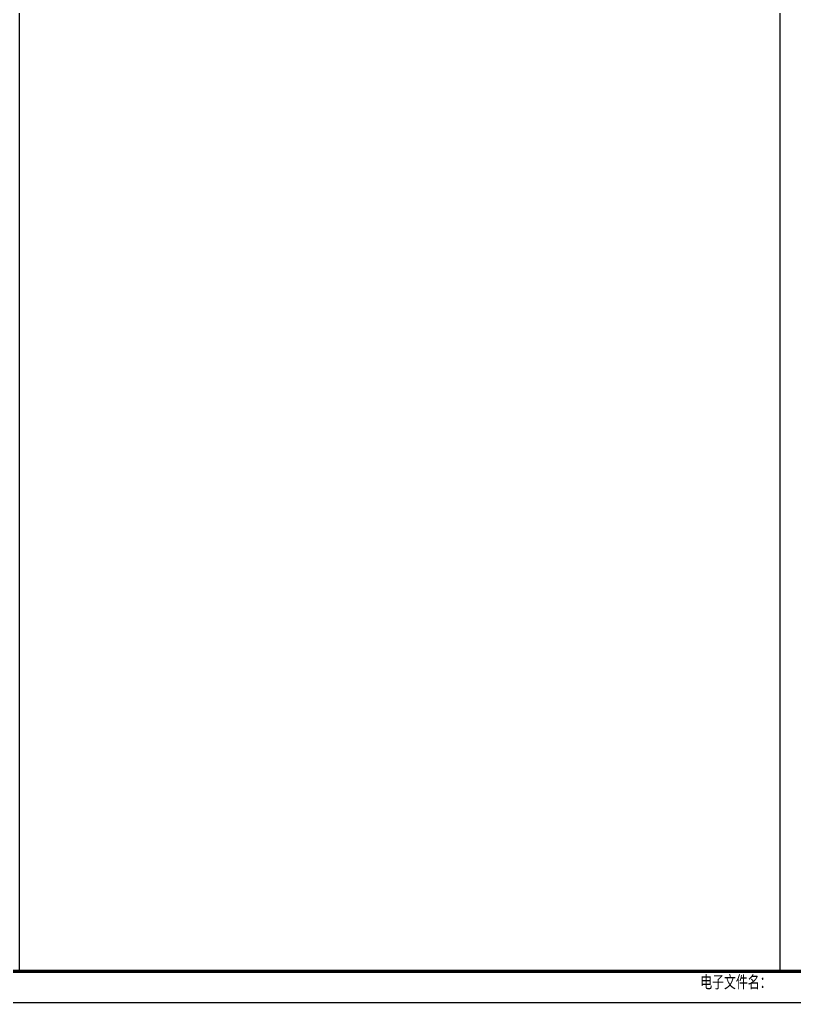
# Model space of a CAD drawing. Extents: x -446699 to 757189, y -606167 to -103070.
# Drawn here: x -409648 to -384675, y -606167 to -574472 of the extents above; entities that cross this region are included whole.
import ezdxf

# ---------------------------------------------------------------- set-up
doc = ezdxf.new("R2010")
doc.units = 0
doc.header["$LTSCALE"] = 1000
doc.header["$MEASUREMENT"] = 0
doc.layers.add('14', color=14, linetype='Continuous')
doc.layers.add('PUB_TITLE', color=4, linetype='Continuous')
doc.styles.add('HZTXT', font='romane.shx', dxfattribs={"width": 0.7, "bigfont": 'hztxt.shx'})

# ---------------------------------------------------------------- blocks, each defined once
blk = doc.blocks.new('YHYHHRR')
at = {"layer": '14', "style": 'HZTXT', "width": 0.85}
blk.add_text('电子文件名：', height=450, rotation=359.9997, dxfattribs=at).set_placement((242776, 460265))

msp = doc.modelspace()

# ---------------------------------------------------------------- linework, layer by layer
for points in [[(-409647.7, -551591), (-434150.1, -551591), (-434150.1, -605141), (-409647.7, -605141)], [(-385145.3, -605141), (-409647.7, -605141), (-409647.7, -551591), (-385145.3, -551591)]]:
    msp.add_lwpolyline(points, close=True)
at = {"layer": 'PUB_TITLE'}
msp.add_lwpolyline([(-446696, -606167.2), (-362596, -606167.2), (-362596, -546767.2), (-446696, -546767.2)], close=True, dxfattribs=at)
at = {"layer": 'PUB_TITLE', "const_width": 100}
msp.add_lwpolyline([(-444196, -605167.2), (-363596, -605167.2), (-363596, -547767.2), (-444196, -547767.2)], close=True, dxfattribs=at)

# ---------------------------------------------------------------- block references
msp.add_blockref('YHYHHRR', (-630481.6, -1066016.7))

doc.saveas('drawing.dxf')
